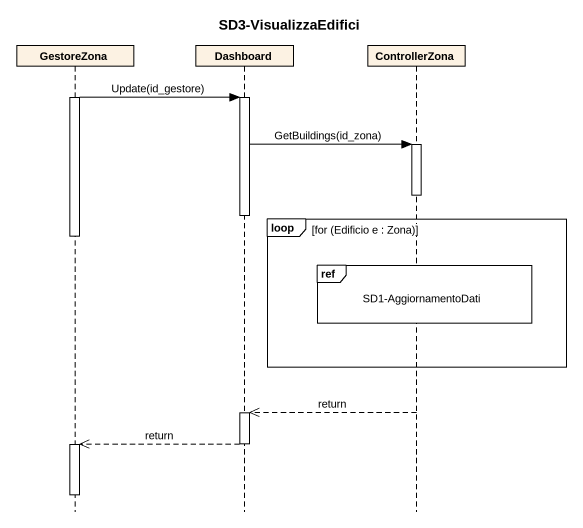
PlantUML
@startuml
title SD3-VisualizzaEdifici
hide footbox
participant GestoreZona
participant Dashboard
participant ControllerZona

activate GestoreZona
GestoreZona -> Dashboard : Update(id_gestore)
activate Dashboard
Dashboard -> ControllerZona : GetBuildings(id_zona)
activate ControllerZona
deactivate ControllerZona
deactivate Dashboard
loop for (Edificio e : Zona)
  deactivate GestoreZona
  ref over ControllerZona : SD1-AggiornamentoDati
end
ControllerZona -->> Dashboard : return
activate Dashboard
Dashboard -->> GestoreZona : return
deactivate Dashboard
activate GestoreZona
deactivate GestoreZona
@enduml
